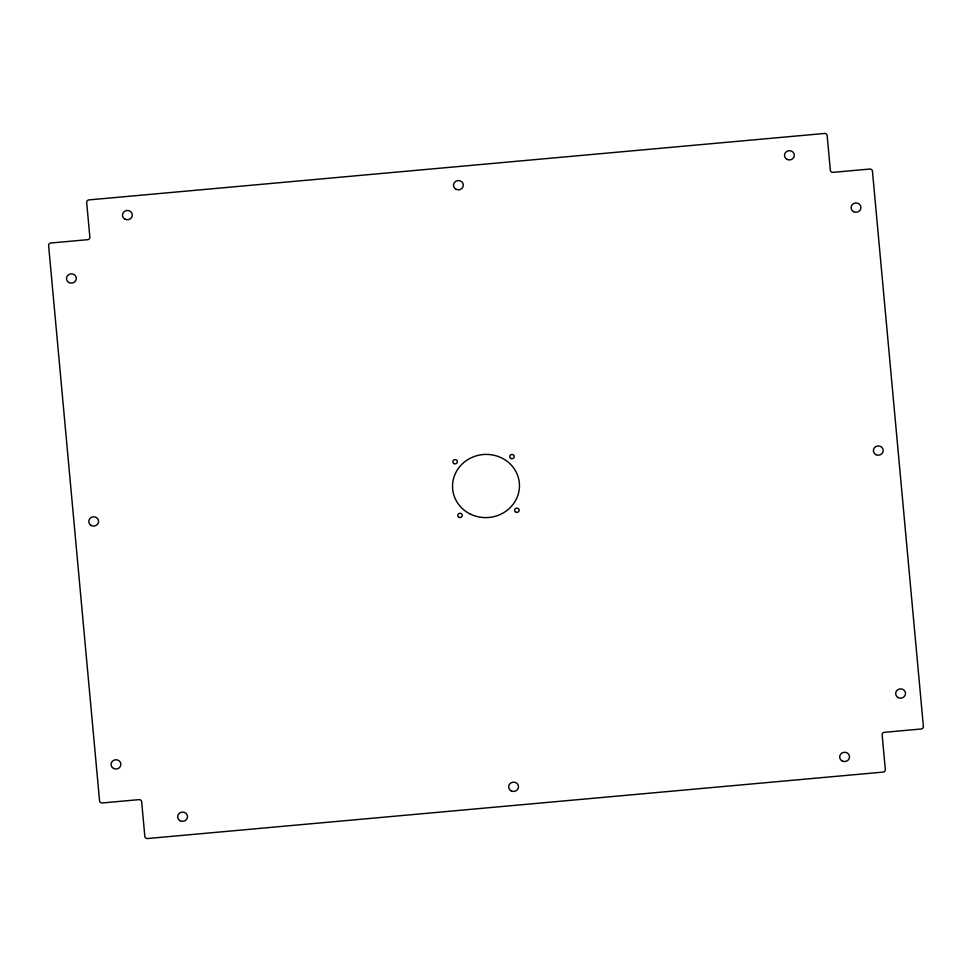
<?xml version="1.0" encoding="UTF-8"?>
<svg xmlns="http://www.w3.org/2000/svg" width="972" height="972" viewBox="0 0 972 972"><rect width="100%" height="100%" fill="white"/><g stroke="black" fill="none" stroke-linecap="round" stroke-linejoin="round"><path stroke-width="1.46" d="M824.487 133.468L88.926 199.904A2.466 2.321 -4.5 0 0 86.678 202.443L89.861 237.144A2.466 2.321 -4.5 0 1 87.626 239.683L50.848 243A2.466 2.321 -4.5 0 0 48.612 245.539L99.557 800.867A2.466 2.321 -4.5 0 0 102.218 802.957L138.996 799.64A2.466 2.321 -4.5 0 1 141.657 801.73L144.84 836.43A2.466 2.321 -4.5 0 0 147.513 838.532L883.074 772.096A2.466 2.321 -4.5 0 0 885.322 769.557L882.139 734.856A2.466 2.321 -4.5 0 1 884.374 732.317L921.152 729A2.466 2.321 -4.5 0 0 923.388 726.461L872.443 171.133A2.466 2.321 -4.5 0 0 869.782 169.043L833.004 172.36A2.466 2.321 -4.5 0 1 830.343 170.27L827.16 135.57A2.466 2.321 -4.5 0 0 824.487 133.468M458.93 517.274A2.248 2.126 -4.5 0 0 462.271 515.354A2.248 2.126 -4.5 0 0 458.869 513.593A2.248 2.126 -4.5 0 0 458.93 517.274M515.804 512.135A2.248 2.126 -4.5 0 0 519.157 510.215A2.248 2.126 -4.5 0 0 515.755 508.453A2.248 2.126 -4.5 0 0 515.804 512.135M510.883 458.456A2.248 2.126 -4.5 0 0 514.224 456.536A2.248 2.126 -4.5 0 0 510.822 454.775A2.248 2.126 -4.5 0 0 510.883 458.456M453.997 463.595A2.248 2.126 -4.5 0 0 457.35 461.676A2.248 2.126 -4.5 0 0 453.936 459.914A2.248 2.126 -4.5 0 0 453.997 463.595M469.695 513.751A33.485 31.602 -4.5 0 0 519.461 485.247A33.485 31.602 -4.5 0 0 468.832 459.015A33.485 31.602 -4.5 0 0 469.695 513.751M113.59 768.463A4.921 4.641 -4.5 0 0 120.905 764.271A4.921 4.641 -4.5 0 0 113.457 760.42A4.921 4.641 -4.5 0 0 113.59 768.463M69.012 282.56A4.921 4.641 -4.5 0 0 76.326 278.369A4.921 4.641 -4.5 0 0 68.878 274.505A4.921 4.641 -4.5 0 0 69.012 282.56M91.295 525.512A4.921 4.641 -4.5 0 0 98.622 521.32A4.921 4.641 -4.5 0 0 91.174 517.456A4.921 4.641 -4.5 0 0 91.295 525.512M180.197 820.769A4.921 4.641 -4.5 0 0 187.511 816.577A4.921 4.641 -4.5 0 0 180.063 812.726A4.921 4.641 -4.5 0 0 180.197 820.769M511.199 790.88A4.921 4.641 -4.5 0 0 518.513 786.688A4.921 4.641 -4.5 0 0 511.065 782.824A4.921 4.641 -4.5 0 0 511.199 790.88M842.202 760.991A4.921 4.641 -4.5 0 0 849.528 756.787A4.921 4.641 -4.5 0 0 842.08 752.936A4.921 4.641 -4.5 0 0 842.202 760.991M124.999 219.174A4.921 4.641 -4.5 0 0 132.326 214.982A4.921 4.641 -4.5 0 0 124.878 211.131A4.921 4.641 -4.5 0 0 124.999 219.174M456.002 189.285A4.921 4.641 -4.5 0 0 463.328 185.093A4.921 4.641 -4.5 0 0 455.88 181.229A4.921 4.641 -4.5 0 0 456.002 189.285M787.016 159.384A4.921 4.641 -4.5 0 0 794.331 155.192A4.921 4.641 -4.5 0 0 786.883 151.34A4.921 4.641 -4.5 0 0 787.016 159.384M898.189 697.604A4.921 4.641 -4.5 0 0 905.515 693.413A4.921 4.641 -4.5 0 0 898.067 689.549A4.921 4.641 -4.5 0 0 898.189 697.604M853.623 211.702A4.921 4.641 -4.5 0 0 860.937 207.51A4.921 4.641 -4.5 0 0 853.489 203.646A4.921 4.641 -4.5 0 0 853.623 211.702M875.906 454.653A4.921 4.641 -4.5 0 0 883.22 450.461A4.921 4.641 -4.5 0 0 875.784 446.598A4.921 4.641 -4.5 0 0 875.906 454.653"/></g></svg>
